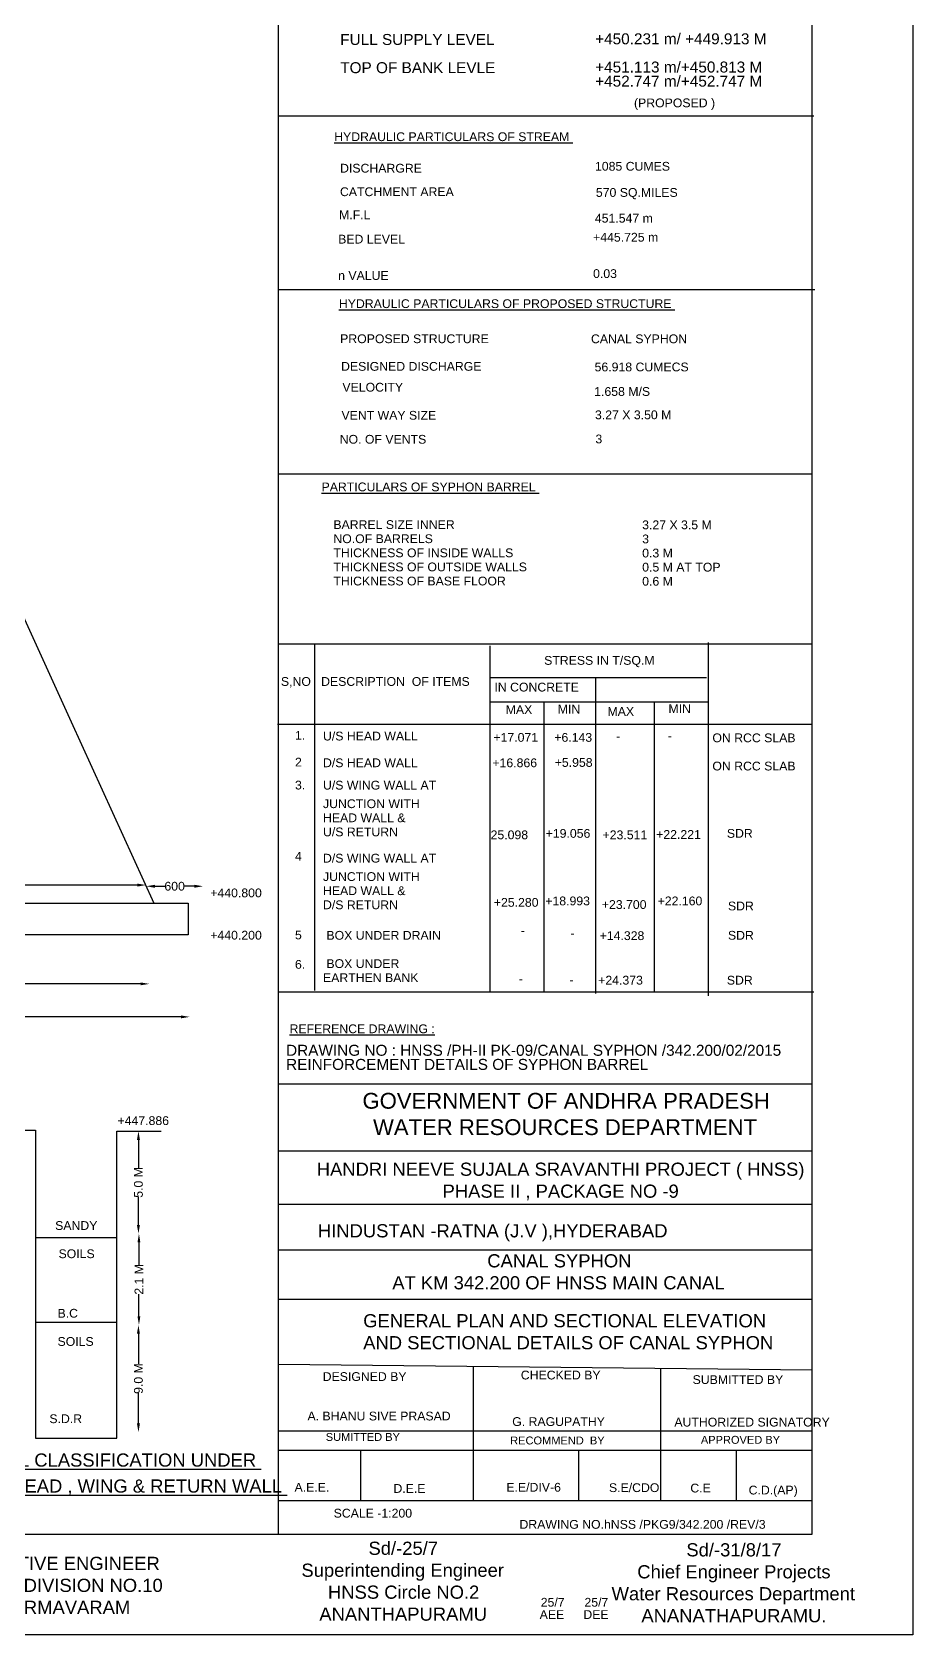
# Model space of a CAD drawing. Header units: millimetres. Extents: x 5124 to 2118060, y 2311 to 45645147.
# Drawn here: x 2108030 to 2118060, y 45603523 to 45621779 of the extents above; entities that cross this region are included whole.
import ezdxf

# ---------------------------------------------------------------- set-up
doc = ezdxf.new("R2010")
doc.units = ezdxf.units.MM
doc.header["$MEASUREMENT"] = 0
for name, color, linetype in [('DIMENSIONS', 7, 'Continuous'), ('DRAWING', 2, 'Continuous'), ('TEXT', 7, 'Continuous')]:
    doc.layers.add(name, color=color, linetype=linetype)
doc.styles.get("Standard").update_dxf_attribs({"font": 'arial.ttf', "height": 100})
doc.dimstyles.get("Standard").update_dxf_attribs({"dimtxt": 100, "dimasz": 100, "dimexe": 0.18, "dimexo": 0.0625, "dimgap": 0.09, "dimtad": 0, "dimdec": 0, "dimzin": 0, "dimdsep": 46, "dimtxsty": 'Standard', "dimcen": 0.09, "dimse1": 1, "dimse2": 1, "dimadec": 0, "dimazin": 0, "dimtfac": 1, "dimtdec": 0, "dimtofl": 0, "dimtmove": 0, "dimatfit": 3, "dimfxl": 1, "dimtolj": 1, "dimtzin": 0, "dimarcsym": 0})

# ---------------------------------------------------------------- blocks, each defined once
blk = doc.blocks.new('*D97')
at = {"layer": 'Defpoints', "color": 0, "transparency": 16777216}
for p in [(2105780, 45612068), (2109329, 45612064), (2109329, 45612050)]:
    blk.add_point(p, dxfattribs=at)
at = {"layer": 'TEXT', "color": 0, "lineweight": -2, "transparency": 16777216}
for p, q in [((2105880, 45612064), (2107405, 45612064)), ((2109229, 45612064), (2107704, 45612064))]:
    blk.add_line(p, q, dxfattribs=at)
at = {"layer": 'TEXT', "color": 0, "transparency": 16777216}
for points in [[(2105880, 45612080), (2105880, 45612047), (2105780, 45612064)], [(2109229, 45612080), (2109229, 45612047), (2109329, 45612064)]]:
    blk.add_solid(points, dxfattribs=at)
at = {"layer": 'TEXT', "color": 0, "transparency": 16777216, "insert": (2107555, 45612064), "char_height": 100, "attachment_point": 5}
blk.add_mtext('\\A1;5400', dxfattribs=at)
blk = doc.blocks.new('*D98')
at = {"layer": 'Defpoints', "color": 0, "transparency": 16777216}
for p in [(2109329, 45612064), (2109977, 45612064), (2109977, 45612050)]:
    blk.add_point(p, dxfattribs=at)
at = {"layer": 'TEXT', "color": 0, "lineweight": -2, "transparency": 16777216}
for p, q in [((2109429, 45612050), (2109542, 45612050)), ((2109877, 45612050), (2109764, 45612050))]:
    blk.add_line(p, q, dxfattribs=at)
at = {"layer": 'TEXT', "color": 0, "transparency": 16777216}
for points in [[(2109429, 45612067), (2109429, 45612033), (2109329, 45612050)], [(2109877, 45612067), (2109877, 45612033), (2109977, 45612050)]]:
    blk.add_solid(points, dxfattribs=at)
at = {"layer": 'TEXT', "color": 0, "transparency": 16777216, "insert": (2109653, 45612050), "char_height": 100, "attachment_point": 5}
blk.add_mtext('\\A1;600', dxfattribs=at)
blk = doc.blocks.new('*D99')
at = {"layer": 'Defpoints', "color": 0, "transparency": 16777216}
for p in [(2103417, 45610950), (2109365, 45610950), (2109365, 45610938)]:
    blk.add_point(p, dxfattribs=at)
at = {"layer": 'TEXT', "color": 0, "lineweight": -2, "transparency": 16777216}
for p, q in [((2103517, 45610938), (2106241, 45610938)), ((2109265, 45610938), (2106540, 45610938))]:
    blk.add_line(p, q, dxfattribs=at)
at = {"layer": 'TEXT', "color": 0, "transparency": 16777216}
for points in [[(2103517, 45610955), (2103517, 45610922), (2103417, 45610938)], [(2109265, 45610955), (2109265, 45610922), (2109365, 45610938)]]:
    blk.add_solid(points, dxfattribs=at)
at = {"layer": 'TEXT', "color": 0, "transparency": 16777216, "insert": (2106391, 45610938), "char_height": 100, "attachment_point": 5}
blk.add_mtext('\\A1;8600', dxfattribs=at)
blk = doc.blocks.new('*D100')
at = {"layer": 'Defpoints', "color": 0, "transparency": 16777216}
for p in [(2103039, 45610562), (2103039, 45610551), (2109825, 45610551)]:
    blk.add_point(p, dxfattribs=at)
at = {"layer": 'TEXT', "color": 0, "lineweight": -2, "transparency": 16777216}
for p, q in [((2103139, 45610562), (2106283, 45610562)), ((2109725, 45610562), (2106581, 45610562))]:
    blk.add_line(p, q, dxfattribs=at)
at = {"layer": 'TEXT', "color": 0, "transparency": 16777216}
for points in [[(2103139, 45610579), (2103139, 45610546), (2103039, 45610562)], [(2109725, 45610579), (2109725, 45610546), (2109825, 45610562)]]:
    blk.add_solid(points, dxfattribs=at)
at = {"layer": 'TEXT', "color": 0, "transparency": 16777216, "insert": (2106432, 45610562), "char_height": 100, "attachment_point": 5}
blk.add_mtext('\\A1;9800', dxfattribs=at)
blk = doc.blocks.new('*D160')
at = {"layer": 'Defpoints', "color": 0, "transparency": 16777216}
for p in [(2109247, 45609261), (2109241, 45608093), (2109247, 45608093)]:
    blk.add_point(p, dxfattribs=at)
at = {"layer": 'DIMENSIONS', "color": 0, "lineweight": -2, "transparency": 16777216}
for p, q in [((2109241, 45609161), (2109241, 45608844)), ((2109241, 45608193), (2109241, 45608510))]:
    blk.add_line(p, q, dxfattribs=at)
at = {"layer": 'DIMENSIONS', "color": 0, "transparency": 16777216}
for points in [[(2109224, 45609161), (2109258, 45609161), (2109241, 45609261)], [(2109224, 45608193), (2109258, 45608193), (2109241, 45608093)]]:
    blk.add_solid(points, dxfattribs=at)
at = {"layer": 'DIMENSIONS', "color": 0, "transparency": 16777216, "insert": (2109241, 45608677), "char_height": 100, "attachment_point": 5, "rotation": 90}
blk.add_mtext('\\A1;5.0 M', dxfattribs=at)
blk = doc.blocks.new('*D161')
at = {"layer": 'Defpoints', "color": 0, "transparency": 16777216}
for p in [(2109241, 45608093), (2109241, 45607053), (2109247, 45607053)]:
    blk.add_point(p, dxfattribs=at)
at = {"layer": 'DIMENSIONS', "color": 0, "lineweight": -2, "transparency": 16777216}
for p, q in [((2109247, 45607993), (2109247, 45607740)), ((2109247, 45607153), (2109247, 45607405))]:
    blk.add_line(p, q, dxfattribs=at)
at = {"layer": 'DIMENSIONS', "color": 0, "transparency": 16777216}
for points in [[(2109230, 45607993), (2109263, 45607993), (2109247, 45608093)], [(2109230, 45607153), (2109263, 45607153), (2109247, 45607053)]]:
    blk.add_solid(points, dxfattribs=at)
at = {"layer": 'DIMENSIONS', "color": 0, "transparency": 16777216, "insert": (2109247, 45607573), "char_height": 100, "attachment_point": 5, "rotation": 90}
blk.add_mtext('\\A1;2.1 M', dxfattribs=at)
blk = doc.blocks.new('*D162')
at = {"layer": 'Defpoints', "color": 0, "transparency": 16777216}
for p in [(2109241, 45607053), (2109241, 45605832), (2109241, 45605832)]:
    blk.add_point(p, dxfattribs=at)
at = {"layer": 'DIMENSIONS', "color": 0, "lineweight": -2, "transparency": 16777216}
for p, q in [((2109241, 45606953), (2109241, 45606609)), ((2109241, 45605932), (2109241, 45606276))]:
    blk.add_line(p, q, dxfattribs=at)
at = {"layer": 'DIMENSIONS', "color": 0, "transparency": 16777216}
for points in [[(2109224, 45606953), (2109258, 45606953), (2109241, 45607053)], [(2109224, 45605932), (2109258, 45605932), (2109241, 45605832)]]:
    blk.add_solid(points, dxfattribs=at)
at = {"layer": 'DIMENSIONS', "color": 0, "transparency": 16777216, "insert": (2109241, 45606443), "char_height": 100, "attachment_point": 5, "rotation": 90}
blk.add_mtext('\\A1;9.0 M', dxfattribs=at)

msp = doc.modelspace()

# ---------------------------------------------------------------- linework, layer by layer
at = {"layer": 'DIMENSIONS'}
msp.add_lwpolyline([(2118059.9, 45603522.8), (2058380.1, 45603522.8), (2058380.1, 45645146.9), (2118059.9, 45645146.9)], close=True, dxfattribs=at)
at = {"layer": 'DIMENSIONS', "color": 0}
for points in [[(2110834.1, 45609800.1), (2110834.1, 45643958.3)], [(2110836, 45620823.7), (2116932.1, 45620823.7)], [(2110844, 45618845.9), (2116942.7, 45618845.9)], [(2110837.9, 45616748.5), (2116911.8, 45616748.5)], [(2110834.1, 45614809.9), (2116916, 45614809.9)], [(2111244.4, 45614808.8), (2111244.4, 45610862.4)], [(2113244.8, 45610839.2), (2113244.8, 45614787.4)], [(2115728.1, 45614825.4), (2115728.1, 45610800.2)], [(2113237.6, 45614427.7), (2115709, 45614427.7)], [(2114449.6, 45610828), (2114449.6, 45614433)], [(2113243.8, 45614150.5), (2115720.5, 45614150.5)], [(2113855.2, 45614148.5), (2113855.2, 45610845.9)], [(2115114, 45614146.3), (2115114, 45610840)], [(2116912.8, 45613892.6), (2110825.4, 45613892.6)], [(2110835.1, 45610846.1), (2116932.4, 45610846.1)], [(2110834.1, 45609035.6), (2116910.2, 45609035.6)], [(2116910.2, 45608425.3), (2110834.1, 45608425.3)], [(2110834.1, 45607910.9), (2116910.2, 45607910.9)], [(2116910.2, 45607342), (2110834.1, 45607342)], [(2110834.1, 45606608.3), (2116910.2, 45606541.8)], [(2113051.8, 45606584), (2113051.8, 45605054.3)], [(2115186.6, 45606560.7), (2115186.6, 45605054.3)], [(2110834.1, 45605846.2), (2116910.2, 45605846.2)], [(2116910.2, 45605622.8), (2110834.1, 45605622.8)], [(2111768.8, 45605622.8), (2111768.8, 45605054.3)], [(2114253.5, 45605622.8), (2114253.5, 45605054.3)], [(2116045.8, 45605622.8), (2116045.8, 45605054.3)], [(2110834.1, 45605054.3), (2116910.2, 45605054.3)]]:
    msp.add_lwpolyline(points, dxfattribs=at)
msp.add_lwpolyline([(2116910.2, 45604666.8), (2110834.1, 45604666.8), (2110834.1, 45609800.1), (2116910.2, 45609800.1)], close=True, dxfattribs=at)
at = {"layer": 'DRAWING', "color": 0}
for points in [[(2059530.4, 45643990.6), (2116910.2, 45643990.6), (2116910.2, 45604666.8), (2059530.4, 45604666.8)], [(2102987.2, 45611856.1), (2109805.8, 45611856.1), (2109805.8, 45611495.6), (2102987.2, 45611495.6)]]:
    msp.add_lwpolyline(points, close=True, dxfattribs=at)
for points in [[(2107124.4, 45616889.1), (2108474.2, 45613921)], [(2108474.2, 45613921), (2109417.5, 45611856.1)], [(2107579.9, 45609273), (2108069.7, 45609273), (2108069.7, 45605765.6), (2108994, 45605765.6), (2108994, 45609261.4), (2109499.1, 45609261.4)], [(2108069.7, 45608049.1), (2108994, 45608049.1)], [(2108069.7, 45607087), (2108994, 45607087)]]:
    msp.add_lwpolyline(points, dxfattribs=at)

# ---------------------------------------------------------------- texts
at = {"layer": 'DIMENSIONS', "color": 0}
for s, height, p in [('FULL SUPPLY LEVEL', 125, (2111538.8, 45621632.2)), ('+450.231 m/ +449.913 M', 125, (2114441.6, 45621639.6)), ('TOP OF BANK LEVLE ', 125, (2111538.8, 45621310.9)), ('+451.113 m/+450.813 M', 125, (2114441.6, 45621318.3)), ('+452.747 m/+452.747 M', 125, (2114441.6, 45621157.7)), ('(PROPOSED )', 100, (2114883.6, 45620922.3)), ('DISCHARGRE', 100, (2111537.1, 45620178.3)), ('1085 CUMES ', 100, (2114439.6, 45620200.3)), ('CATCHMENT AREA ', 100, (2111535.7, 45619910.4)), ('570 SQ.MILES ', 100, (2114449.8, 45619902.3)), ('M.F.L ', 100, (2111525.6, 45619648)), ('451.547 m', 100, (2114438.2, 45619608.9)), ('BED LEVEL ', 100, (2111515.4, 45619370.3)), ('+445.725 m', 100, (2114417.9, 45619392.3)), ('n VALUE ', 100, (2111515.4, 45618956)), ('0.03', 100, (2114417.9, 45618978)), ('PROPOSED STRUCTURE', 100, (2111537.8, 45618236)), ('CANAL SYPHON ', 100, (2114393.9, 45618235.3)), ('DESIGNED DISCHARGE ', 100, (2111548.1, 45617921.5)), ('56.918 CUMECS', 100, (2114435, 45617914.6)), ('VELOCITY ', 100, (2111563.4, 45617683.9)), ('1.658 M/S', 100, (2114430.5, 45617635.1)), ('VENT WAY SIZE ', 100, (2111553.2, 45617364.2)), ('3.27 X 3.50 M', 100, (2114439.6, 45617369.4)), ('NO. OF VENTS  ', 100, (2111532.7, 45617090.7)), ('3', 100, (2114444.2, 45617094.5)), ('BARREL SIZE INNER ', 100, (2111460.6, 45616119.1)), ('NO.OF BARRELS ', 100, (2111460.6, 45615958.4)), ('3.27 X 3.5 M', 100, (2114977, 45616116.4)), ('3', 100, (2114977, 45615955.8)), ('THICKNESS OF INSIDE WALLS ', 100, (2111460.6, 45615797.8)), ('0.3 M', 100, (2114977, 45615795.1)), ('THICKNESS OF OUTSIDE WALLS ', 100, (2111460.6, 45615637.2)), ('0.5 M AT TOP ', 100, (2114977, 45615634.5)), ('THICKNESS OF BASE FLOOR ', 100, (2111460.6, 45615476.5)), ('0.6 M ', 100, (2114977, 45615473.9)), ('STRESS IN T/SQ.M ', 100, (2113860.7, 45614572.5)), ('S,NO   DESCRIPTION  OF ITEMS ', 100, (2110863.4, 45614332.3)), ('IN CONCRETE ', 100, (2113294.4, 45614268.3)), ('MAX', 100, (2113422.6, 45614012.1)), ('MIN ', 100, (2114015.6, 45614017.5)), ('MAX', 100, (2114582, 45613990.8)), ('MIN ', 100, (2115276.5, 45614022.8)), ('1.', 100, (2111023.7, 45613718.6)), ('U/S HEAD WALL ', 100, (2111342.7, 45613710.7)), ('+17.071', 100, (2113283, 45613695.6)), ('+6.143', 100, (2113976.3, 45613695.6)), ('-', 100, (2114681.9, 45613708)), ('-', 100, (2115267.9, 45613712.1)), ('ON RCC SLAB ', 100, (2115776.2, 45613690.5)), ('2', 100, (2111023.7, 45613414.1)), ('D/S HEAD WALL ', 100, (2111342.7, 45613406.2)), ('+16.866', 100, (2113271.4, 45613406.1)), ('+5.958', 100, (2113981.1, 45613410.2)), ('ON RCC SLAB ', 100, (2115776.2, 45613369.2)), ('3.', 100, (2111023.7, 45613152.5)), ('U/S WING WALL AT ', 100, (2111342.7, 45613151.4)), ('JUNCTION WITH ', 100, (2111342.7, 45612940.2)), ('HEAD WALL & ', 100, (2111342.7, 45612779.5)), ('U/S RETURN', 100, (2111342.7, 45612618.9)), ('25.098', 100, (2113250.7, 45612585.8)), ('+19.056', 100, (2113878, 45612602.3)), ('+23.511', 100, (2114525.8, 45612585.8)), ('+22.221', 100, (2115136.6, 45612590)), ('SDR', 100, (2115941.2, 45612602.3)), ('4', 100, (2111023.7, 45612342)), ('D/S WING WALL AT ', 100, (2111342.7, 45612319.9)), ('JUNCTION WITH ', 100, (2111342.7, 45612110)), ('HEAD WALL & ', 100, (2111342.7, 45611949.3)), ('D/S RETURN ', 100, (2111342.7, 45611788.7)), ('+25.280', 100, (2113287.7, 45611816.5)), ('+18.993', 100, (2113873.7, 45611833)), ('+23.700', 100, (2114517.4, 45611791.7)), ('+22.160', 100, (2115152.9, 45611833)), ('SDR', 100, (2115953.5, 45611775.3)), ('5', 100, (2111023.7, 45611445.4)), (' BOX UNDER DRAIN ', 100, (2111342.7, 45611441.1)), ('-', 100, (2113593.1, 45611495)), ('-', 100, (2114158.4, 45611466.1)), ('+14.328', 100, (2114492.7, 45611437.3)), ('SDR', 100, (2115953.5, 45611441.4)), ('6.', 100, (2111023.7, 45611110.5)), (' BOX UNDER  ', 100, (2111342.7, 45611118.9)), ('EARTHEN BANK ', 100, (2111342.7, 45610958.2)), ('-', 100, (2113572.5, 45610946.8)), ('-', 100, (2114150.2, 45610934.4)), ('+24.373', 100, (2114476.2, 45610930.3)), ('SDR', 100, (2115941.1, 45610930.3)), ('DRAWING NO : HNSS /PH-II PK-09/CANAL SYPHON /342.200/02/2015', 125, (2110922.1, 45610119.3)), ('REINFORCEMENT DETAILS OF SYPHON BARREL ', 125, (2110922.1, 45609958.7)), ('DESIGNED BY ', 100, (2111339, 45606415.6)), ('CHECKED BY ', 100, (2113595.1, 45606432.9)), ('SUBMITTED BY ', 100, (2115551.1, 45606381)), ('A. BHANU SIVE PRASAD ', 100, (2111165.9, 45605966.1)), ('G. RAGUPATHY', 100, (2113497, 45605902.7)), ('AUTHORIZED SIGNATORY ', 100, (2115343.3, 45605896.9)), ('SUMITTED BY ', 90, (2111373.7, 45605733)), ('RECOMMEND  BY ', 90, (2113473.9, 45605692.7)), ('APPROVED BY ', 90, (2115645.4, 45605700)), ('A.E.E.', 100, (2111018.6, 45605154.9)), ('D.E.E', 100, (2112145, 45605141.3)), ('E.E/DIV-6', 100, (2113430.4, 45605154.9)), ('S.E/CDO', 100, (2114598.6, 45605150.2)), ('C.E', 100, (2115525.1, 45605145.7)), ('C.D.(AP)', 100, (2116189.1, 45605122.8)), ('SCALE -1:200 ', 100, (2111463.9, 45604859.6)), ('DRAWING NO.hNSS /PKG9/342.200 /REV/3', 100, (2113579.9, 45604732.3)), ('25/7', 100, (2113822, 45603844.9)), ('25/7', 100, (2114319.6, 45603844.9)), ('AEE', 100, (2113809.6, 45603705)), ('DEE', 100, (2114307.3, 45603705))]:
    msp.add_text(s, height=height, dxfattribs=at).set_placement(p)
at = {"layer": 'DIMENSIONS', "color": 0, "attachment_point": 1}
for s, insert, char_height, width in [('\\pi374.34;GOVERNMENT OF ANDHRA PRADESH  \\P\\pi494.36;WATER RESOURCES DEPARTMENT ', (2111417.8, 45609696.5), 180, 5353.534), ('\\pi70.396;HANDRI NEEVE SUJALA SRAVANTHI PROJECT ( HNSS)  \\P\\pi1502.9;PHASE II , PACKAGE NO -9', (2111201.1, 45608902.3), 150, 5670.43), ('HINDUSTAN -RATNA (J.V ),HYDERABAD ', (2111284.5, 45608201), 150, 5670.43), ('\\pi1085.4;CANAL SYPHON \\P\\pi3.8881;AT KM 342.200 OF HNSS MAIN CANAL', (2112127.6, 45607859.1), 150, 3784.993), ('GENERAL PLAN AND SECTIONAL ELEVATION  AND SECTIONAL DETAILS OF CANAL SYPHON ', (2111800.6, 45607176.5), 150, 4727.865), ('\\A1;\\pi801.49;Sd/-{\\A0;25/7\\P\\pi37.981;Superintending Engineer  \\P\\pi340.39;HNSS Circle NO.2 \\P\\pi241.85;ANANTHAPURAMU}', (2111058.9, 45604585.1), 150, 2376.2), ('\\A1;\\pi882.71;Sd/-{\\A0;31/8/17\\P\\pi323.53;Chief Engineer Projects  \\P\\pi31.156;Water Resources Department  \\P\\pi370.4;ANANATHAPURAMU.}', (2114597.5, 45604567.3), 150, 2829.945), ('\\pi66.965;EXECUTIVE ENGINEER  \\P\\pi41.59;H.N.S.S DIVISION NO.10 \\P\\pi416.95;DHARMAVARAM', (2107077.5, 45604412.7), 150, 2455.144)]:
    msp.add_mtext(s, dxfattribs=dict(at, insert=insert, char_height=char_height, width=width))
at = {"layer": 'TEXT', "color": 0}
for s, height, p in [('%%UHYDRAULIC PARTICULARS OF STREAM ', 100, (2111470, 45620537.1)), ('%%UHYDRAULIC PARTICULARS OF PROPOSED STRUCTURE ', 100, (2111523.5, 45618635.6)), ('%%UPARTICULARS OF SYPHON BARREL ', 100, (2111326.4, 45616548.5)), ('+440.800 ', 100, (2110059.2, 45611924.5)), ('+440.200', 100, (2110059.2, 45611442.6)), ('%%UREFERENCE DRAWING :', 100, (2110962, 45610376.6)), ('+447.886', 100, (2109002.9, 45609330.6)), ('SANDY ', 100, (2108292.5, 45608135.8)), (' SOILS ', 100, (2108292.5, 45607814.5)), ('B.C ', 100, (2108319.8, 45607136.5)), ('SOILS ', 100, (2108319.8, 45606815.3)), ('S.D.R ', 100, (2108226.9, 45605935.3)), ('%%USOIL CLASSIFICATION UNDER ', 150, (2107519.6, 45605439.8)), ('%%UD/S HEAD , WING & RETURN WALL ', 150, (2107384.4, 45605143.9))]:
    msp.add_text(s, height=height, dxfattribs=at).set_placement(p)

# ---------------------------------------------------------------- dimensions: what is measured, and where the dimension line sits
at = {"layer": 'DIMENSIONS', "color": 0}
for base, p1, p2, text, picture, middle in [((2109241.1, 45608092.7), (2109246.6, 45609261.4), (2109246.6, 45608092.7), '5.0 M', '*D160', (2109241.1, 45608677)), ((2109246.6, 45607052.8), (2109241.1, 45608092.7), (2109241.1, 45607052.8), '2.1 M', '*D161', (2109246.6, 45607572.8)), ((2109241.1, 45605832.4), (2109241.1, 45607052.8), (2109241.1, 45605832.4), '9.0 M', '*D162', (2109241.1, 45606442.6))]:
    dim = msp.add_linear_dim(base=base, p1=p1, p2=p2, angle=90, text=text, dimstyle='Standard', dxfattribs=at)
    dim.commit()
    dim.dimension.update_dxf_attribs({"geometry": picture, "text_midpoint": middle})
at = {"layer": 'TEXT', "color": 0}
for base, p1, p2, text, picture, middle in [((2109328.9, 45612063.8), (2105780.1, 45612067.5), (2109328.9, 45612049.9), '5400', '*D97', (2107554.5, 45612063.8)), ((2109977.3, 45612049.9), (2109328.9, 45612063.8), (2109977.3, 45612063.8), '600', '*D98', (2109653.1, 45612049.9)), ((2109364.6, 45610938.4), (2103416.6, 45610950.1), (2109364.6, 45610950.1), '8600', '*D99', (2106390.6, 45610938.4)), ((2103038.9, 45610562.5), (2109825.1, 45610551.3), (2103038.9, 45610551.3), '9800', '*D100', (2106432, 45610562.5))]:
    dim = msp.add_linear_dim(base=base, p1=p1, p2=p2, text=text, dimstyle='Standard', dxfattribs=at)
    dim.commit()
    dim.dimension.update_dxf_attribs({"geometry": picture, "text_midpoint": middle})

doc.saveas('drawing.dxf')
